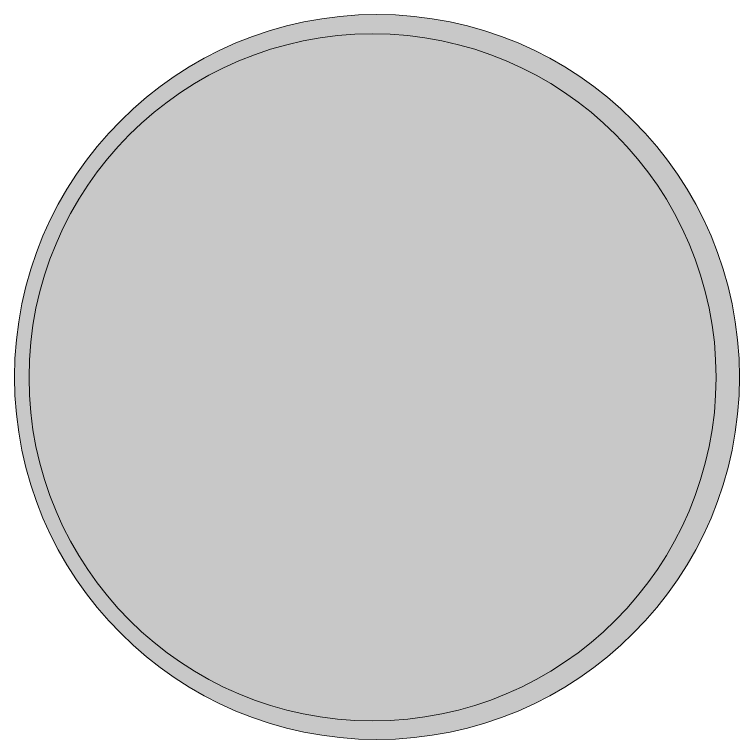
# Model space of a CAD drawing. Extents: x 550 to 1449, y -1449 to -550.
import ezdxf

# ---------------------------------------------------------------- set-up
doc = ezdxf.new("R2010")
doc.units = 0
doc.header["$MEASUREMENT"] = 0
doc.layers.add('katman 1', color=7, linetype='Continuous')

msp = doc.modelspace()

# ---------------------------------------------------------------- hatches: boundary and pattern name
at = {"layer": 'katman 1', "true_color": 0xfdfdfd}
h = msp.add_hatch(color=7, dxfattribs=at)
h.dxf.hatch_style = 2
edge = h.paths.add_edge_path()
edge.add_spline(control_points=[(1449.4, -999.83), (1449.4, -1248.08), (1248.15, -1449.33), (999.9, -1449.33), (751.65, -1449.33), (550.4, -1248.08), (550.4, -999.83), (550.4, -751.58), (751.65, -550.33), (999.9, -550.33), (1248.15, -550.33), (1449.4, -751.58), (1449.4, -999.83)], knot_values=[0, 0, 0, 0, 1, 1, 1, 2, 2, 2, 3, 3, 3, 4, 4, 4, 4], degree=3, periodic=1)
at = {"layer": 'katman 1', "true_color": 0x095f3b}
h = msp.add_hatch(color=128, dxfattribs=at)
h.dxf.hatch_style = 2
edge = h.paths.add_edge_path()
edge.add_spline(control_points=[(1420.4, -1000.33), (1420.4, -1235.6), (1229.68, -1426.33), (994.4, -1426.33), (759.13, -1426.33), (568.4, -1235.6), (568.4, -1000.33), (568.4, -765.06), (759.13, -574.33), (994.4, -574.33), (1229.68, -574.33), (1420.4, -765.06), (1420.4, -1000.33)], knot_values=[0, 0, 0, 0, 1, 1, 1, 2, 2, 2, 3, 3, 3, 4, 4, 4, 4], degree=3, periodic=1)

# ---------------------------------------------------------------- linework, layer by layer
at = {"layer": 'katman 1', "lineweight": 0}
for points in [[(1449.4, -999.83), (1449.4, -1248.08), (1248.15, -1449.33), (999.9, -1449.33), (751.65, -1449.33), (550.4, -1248.08), (550.4, -999.83), (550.4, -751.58), (751.65, -550.33), (999.9, -550.33), (1248.15, -550.33), (1449.4, -751.58), (1449.4, -999.83)], [(1420.4, -1000.33), (1420.4, -1235.6), (1229.68, -1426.33), (994.4, -1426.33), (759.13, -1426.33), (568.4, -1235.6), (568.4, -1000.33), (568.4, -765.06), (759.13, -574.33), (994.4, -574.33), (1229.68, -574.33), (1420.4, -765.06), (1420.4, -1000.33)]]:
    msp.add_open_spline(points, degree=3, knots=[0, 0, 0, 0, 1, 1, 1, 2, 2, 2, 3, 3, 3, 4, 4, 4, 4], dxfattribs=at)

doc.saveas('drawing.dxf')
